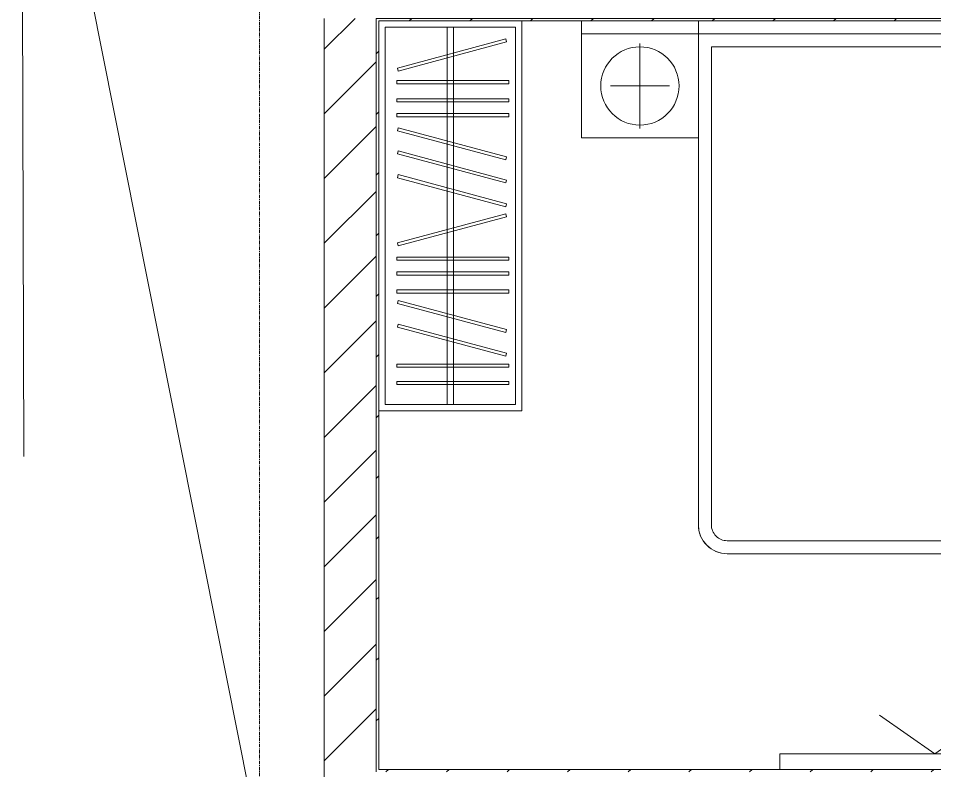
# Model space of a CAD drawing. Header units: millimetres. Extents: x -24439 to 198341, y -52871 to 149926.
# Drawn here: x 117325 to 120853, y 66942 to 69837 of the extents above; entities that cross this region are included whole.
import ezdxf

# ---------------------------------------------------------------- set-up
doc = ezdxf.new("R2010")
doc.units = ezdxf.units.MM
doc.linetypes.add('Grid Line', pattern=[22.225, 12.7, -3.175, 3.175, -3.175])
doc.linetypes.add('NET VAN', pattern=[1.06, 0.53, -0.53])
for name, color, linetype, lineweight in [('0-1', 7, 'Continuous', 5), ('A-DETL-GENF-2', 9, 'NET VAN', 9), ('A-FLOR', 192, 'Continuous', 9), ('A-WALL-3', 113, 'Continuous', 18), ('A-WALL-PATT-2', 9, 'Continuous', 9), ('A-WALL-PATT-3', 111, 'Continuous', 9), ('G-IMPT-1', 9, 'Continuous', 9), ('I-FURN-1', 9, 'Continuous', 9), ('I-WALL-1', 253, 'Continuous', 18), ('S-GRID-1', 1, 'Grid Line', 9)]:
    doc.layers.add(name, color=color, linetype=linetype, lineweight=lineweight)
pattern_1 = [(45, (0, 0), (-116.67262, 116.67262), [])]

# ---------------------------------------------------------------- blocks, each defined once
blk = doc.blocks.new('GIUONG NGU-2TAB-1600x2000 - GIUONG NGU-2TAB-1600x2000-851491-TKCS_MB ĐỊNH VỊ CAO ĐỘ THIẾT KẾ')
at = {"layer": 'I-FURN-1'}
for p, q in [((569.6, 2050), (1997.1, 2050)), ((1997.1, 2050), (569.6, 2050)), ((1997.1, 2000), (569.6, 2000)), ((458.5, 50), (458.5, 1938.9)), ((458.5, 1938.9), (458.5, 50)), ((508.5, 1938.9), (508.5, 100)), ((2058.2, 100), (2058.2, 1938.9)), ((2108.2, 1938.9), (2108.2, 50)), ((2108.2, 50), (2108.2, 1938.9)), ((8.5, 50), (8.5, 450.3)), ((8.5, 450.3), (458.5, 450.3)), ((8.5, 450.3), (458.5, 450.3)), ((8.5, 50), (8.5, 450.3)), ((458.5, 450.3), (458.5, 50)), ((458.5, 450.3), (458.5, 50)), ((2108.2, 50), (2108.2, 450.3)), ((2108.2, 450.3), (2558.2, 450.3)), ((2108.2, 450.3), (2108.2, 50)), ((2558.2, 450.3), (2108.2, 450.3)), ((2558.2, 450.3), (2558.2, 50)), ((2558.2, 50), (2558.2, 450.3)), ((233.5, 86.8), (233.5, 413.5)), ((2333.2, 86.8), (2333.2, 413.5)), ((120.2, 250.2), (346.8, 250.2)), ((2446.5, 250.2), (2219.8, 250.2)), ((508.5, 100), (2058.2, 100)), ((458.5, 50), (8.5, 50)), ((8.5, 0), (8.5, 50)), ((8.5, 50), (458.5, 50)), ((458.5, 50), (8.5, 50)), ((2108.2, 50), (458.5, 50)), ((458.5, 50), (458.5, 0)), ((458.5, 0), (458.5, 50)), ((458.5, 50), (2108.2, 50)), ((458.5, 50), (2108.2, 50)), ((2558.2, 50), (2108.2, 50)), ((2108.2, 50), (2558.2, 50)), ((2108.2, 0), (2108.2, 50)), ((2108.2, 50), (2108.2, 0)), ((2108.2, 50), (2558.2, 50)), ((2558.2, 50), (2558.2, 0))]:
    blk.add_line(p, q, dxfattribs=at)
for centre in [(233.5, 250.2), (2333.2, 250.2)]:
    blk.add_circle(centre, 150.7, dxfattribs=at)
for centre, radius, start, end in [((569.6, 1938.9), 111.1, 90, 180), ((569.6, 1938.9), 111.1, 90, 180), ((1997.1, 1938.9), 111.1, 0, 90), ((1997.1, 1938.9), 111.1, 360, 90), ((569.6, 1938.9), 61.1, 90, 180), ((1997.1, 1938.9), 61.1, 360, 90)]:
    blk.add_arc(centre, radius, start, end, dxfattribs=at)
blk = doc.blocks.new('TU QUAN AO-SUITE ROOM_3 - TU QUAN AO-SUITE ROOM_3-V90-TKCS_MB ĐỊNH VỊ CAO ĐỘ THIẾT KẾ')
at = {"layer": 'I-FURN-1'}
for p, q in [((0, -1500), (0, 0)), ((0, 0), (0, -1500)), ((-526, -24), (-24, -24)), ((-526, -1476), (-526, -24)), ((-526, -24), (-526, -600)), ((-287, -24), (-287, -576)), ((-263, -24), (-263, -576)), ((-24, -24), (-24, -1476)), ((-478.3, -181.1), (-61.3, -69.4)), ((-61.3, -69.4), (-58.2, -80.9)), ((-58.2, -80.9), (-475.2, -192.7)), ((-475.2, -192.7), (-478.3, -181.1)), ((-480.1, -229.7), (-50.1, -229.7)), ((-480.1, -241.7), (-480.1, -229.7)), ((-50.1, -241.7), (-480.1, -241.7)), ((-50.1, -229.7), (-50.1, -241.7)), ((-480.1, -299.2), (-50.1, -299.2)), ((-480.1, -311.2), (-480.1, -299.2)), ((-50.1, -311.2), (-480.1, -311.2)), ((-50.1, -299.2), (-50.1, -311.2)), ((-480.1, -356.4), (-50.1, -356.4)), ((-480.1, -368.4), (-480.1, -356.4)), ((-50.1, -368.4), (-480.1, -368.4)), ((-50.1, -356.4), (-50.1, -368.4)), ((-475.2, -411.5), (-478.3, -423.1)), ((-478.3, -423.1), (-61.3, -534.9)), ((-58.2, -523.3), (-475.2, -411.5)), ((-475.2, -500.3), (-478.3, -511.9)), ((-478.3, -511.9), (-61.3, -623.6)), ((-58.2, -612.1), (-475.2, -500.3)), ((-61.3, -534.9), (-58.2, -523.3)), ((-475.2, -591.5), (-478.3, -603.1)), ((-58.2, -703.3), (-475.2, -591.5)), ((-287, -576), (-287, -1476)), ((-263, -576), (-263, -1476)), ((-526, -1476), (-526, -600)), ((-478.3, -603.1), (-61.3, -714.9)), ((-61.3, -623.6), (-58.2, -612.1)), ((-61.3, -714.9), (-58.2, -703.3)), ((-478.3, -853.9), (-61.3, -742.1)), ((-58.2, -753.7), (-475.2, -865.5)), ((-61.3, -742.1), (-58.2, -753.7)), ((-475.2, -865.5), (-478.3, -853.9)), ((-480.1, -908.6), (-480.1, -920.6)), ((-480.1, -908.6), (-480.1, -920.6)), ((-50.1, -908.6), (-480.1, -908.6)), ((-50.1, -920.6), (-50.1, -908.6)), ((-480.1, -920.6), (-50.1, -920.6)), ((-480.1, -965.8), (-480.1, -977.8)), ((-480.1, -965.8), (-480.1, -977.8)), ((-50.1, -965.8), (-480.1, -965.8)), ((-480.1, -977.8), (-50.1, -977.8)), ((-50.1, -977.8), (-50.1, -965.8)), ((-480.1, -1035.3), (-480.1, -1047.3)), ((-480.1, -1035.3), (-480.1, -1047.3)), ((-50.1, -1035.3), (-480.1, -1035.3)), ((-480.1, -1047.3), (-50.1, -1047.3)), ((-50.1, -1047.3), (-50.1, -1035.3)), ((-475.2, -1075.3), (-478.3, -1086.9)), ((-478.3, -1086.9), (-61.3, -1198.6)), ((-58.2, -1187.1), (-475.2, -1075.3)), ((-475.2, -1166.5), (-478.3, -1178.1)), ((-478.3, -1178.1), (-61.3, -1289.9)), ((-58.2, -1278.3), (-475.2, -1166.5)), ((-61.3, -1198.6), (-58.2, -1187.1)), ((-61.3, -1289.9), (-58.2, -1278.3)), ((-480.1, -1320.5), (-480.1, -1332.5)), ((-480.1, -1320.5), (-480.1, -1332.5)), ((-50.1, -1320.5), (-480.1, -1320.5)), ((-480.1, -1332.5), (-50.1, -1332.5)), ((-50.1, -1332.5), (-50.1, -1320.5)), ((-480.1, -1386.9), (-480.1, -1398.9)), ((-480.1, -1386.9), (-480.1, -1398.9)), ((-50.1, -1386.9), (-480.1, -1386.9)), ((-480.1, -1398.9), (-50.1, -1398.9)), ((-50.1, -1398.9), (-50.1, -1386.9)), ((-24, -1476), (-526, -1476)), ((-550, -1500), (0, -1500)), ((0, -1500), (-550, -1500))]:
    blk.add_line(p, q, dxfattribs=at)
blk = doc.blocks.new('KE TIVI-2 - KE TIVI-2-842843-TKCS_MB ĐỊNH VỊ CAO ĐỘ THIẾT KẾ')
at = {"layer": 'I-FURN-1'}
for p, q in [((-595.6, 0), (-595.6, -60)), ((595.6, -60), (595.6, 0)), ((-595.6, -60), (595.6, -60)), ((0, -60), (-245.7, -232.1)), ((213, -209.1), (0, -60))]:
    blk.add_line(p, q, dxfattribs=at)
blk = doc.blocks.new('NCV_TKTC_TANG 1_rvt-1-TKCS_MB ĐỊNH VỊ CAO ĐỘ THIẾT KẾ')
at = {"layer": 'A-WALL-PATT-2'}
h = blk.add_hatch(dxfattribs=at)
h.set_pattern_fill('FP_3', color=256, style=0, pattern_type=2)
h.set_pattern_definition(pattern_1)
h.paths.add_polyline_path([(118712.6, 66946.9), (118712.6, 69836.9), (118702.6, 69836.9), (118702.6, 66946.9)])
h = blk.add_hatch(dxfattribs=at)
h.set_pattern_fill('FP_3', color=256, style=0, pattern_type=2)
h.set_pattern_definition(pattern_1)
h.paths.add_polyline_path([(122052.6, 69826.9), (122052.6, 69836.9), (118712.6, 69836.9), (118712.6, 69826.9), (122042.6, 69826.9)])
h = blk.add_hatch(dxfattribs=at)
h.set_pattern_fill('FP_3', color=256, style=0, pattern_type=2)
h.set_pattern_definition(pattern_1)
h.paths.add_polyline_path([(118702.6, 66936.9), (122752.6, 66936.9), (122752.6, 66946.9), (118702.6, 66946.9)])
at = {"layer": 'I-WALL-1'}
for p, q in [((118712.6, 69836.9), (118702.6, 69836.9)), ((118702.6, 69836.9), (118702.6, 66946.9)), ((122052.6, 69836.9), (118712.6, 69836.9)), ((118712.6, 66946.9), (118712.6, 69826.9)), ((118712.6, 69826.9), (122042.6, 69826.9)), ((118702.6, 66946.9), (118702.6, 66936.9)), ((122742.6, 66946.9), (118712.6, 66946.9))]:
    blk.add_line(p, q, dxfattribs=at)
at = {"layer": 'I-FURN-1'}
blk.add_blockref('TU QUAN AO-SUITE ROOM_3 - TU QUAN AO-SUITE ROOM_3-V90-TKCS_MB ĐỊNH VỊ CAO ĐỘ THIẾT KẾ', (119262.6, 69826.9), dxfattribs=at)
at = {"layer": 'I-FURN-1', "rotation": 180}
for name, p in [('GIUONG NGU-2TAB-1600x2000 - GIUONG NGU-2TAB-1600x2000-851491-TKCS_MB ĐỊNH VỊ CAO ĐỘ THIẾT KẾ', (122051, 69826.9)), ('KE TIVI-2 - KE TIVI-2-842843-TKCS_MB ĐỊNH VỊ CAO ĐỘ THIẾT KẾ', (120852.6, 66946.9))]:
    blk.add_blockref(name, p, dxfattribs=at)
blk = doc.blocks.new('NCV_TKCS_251209_TONG THE HIEN TRANG SAN DUONG - NCV_TKCS_HIEN TRANG_251209a_dwg-1612995-TKCS_MB ĐỊNH VỊ CAO ĐỘ THIẾT KẾ')
at = {"layer": 'G-IMPT-1'}
for p, q in [((563584698.8, 1145050745.3), (563586522.1, 1145044767.1)), ((563585610.4, 1145047756.2), (563588639.9, 1145042064.2))]:
    blk.add_line(p, q, dxfattribs=at)
blk = doc.blocks.new('NCV_TKCS_251209_TONG THE HIEN TRANG SAN DUONG - NCV_TKCS_251209_TONG THE HIEN TRANG SAN DUONG-1605292-TKCS_MB ĐỊNH VỊ CAO ĐỘ THIẾT KẾ')
at = {"rotation": 343.2379237072182}
blk.add_blockref('NCV_TKCS_251209_TONG THE HIEN TRANG SAN DUONG - NCV_TKCS_HIEN TRANG_251209a_dwg-1612995-TKCS_MB ĐỊNH VỊ CAO ĐỘ THIẾT KẾ', (-869777547.7, -933796958.8), dxfattribs=at)

msp = doc.modelspace()

# ---------------------------------------------------------------- hatches: boundary and pattern name
at = {"layer": 'A-WALL-PATT-3'}
h = msp.add_hatch(dxfattribs=at)
h.set_pattern_fill('FP_1', color=256, style=0, pattern_type=2)
h.set_pattern_definition([(45, (0, 0), (-124.4508, 124.4508), [])])
h.paths.add_polyline_path([(118702.6, 66936.9), (118702.6, 69836.9), (118502.6, 69836.9), (118502.6, 66936.9), (118531.1, 66936.9)])

# ---------------------------------------------------------------- linework, layer by layer
at = {"layer": 'A-FLOR'}
msp.add_line((118502.5, 66736.9), (118502.5, 69836.9), dxfattribs=at)
at = {"layer": 'A-WALL-3'}
for p, q in [((118502.6, 69836.9), (118502.6, 66736.9)), ((118702.6, 66936.9), (118702.6, 69836.9))]:
    msp.add_line(p, q, dxfattribs=at)
at = {"layer": 'S-GRID-1'}
msp.add_line((118252.6, 20960.6), (118252.6, 80482.7), dxfattribs=at)

# ---------------------------------------------------------------- block references
at = {"layer": '0-1'}
msp.add_blockref('NCV_TKTC_TANG 1_rvt-1-TKCS_MB ĐỊNH VỊ CAO ĐỘ THIẾT KẾ', (0, 0), dxfattribs=at)
at = {"layer": 'A-DETL-GENF-2'}
msp.add_blockref('NCV_TKCS_251209_TONG THE HIEN TRANG SAN DUONG - NCV_TKCS_251209_TONG THE HIEN TRANG SAN DUONG-1605292-TKCS_MB ĐỊNH VỊ CAO ĐỘ THIẾT KẾ', (26103.5, 9888.2), dxfattribs=at)

doc.saveas('drawing.dxf')
